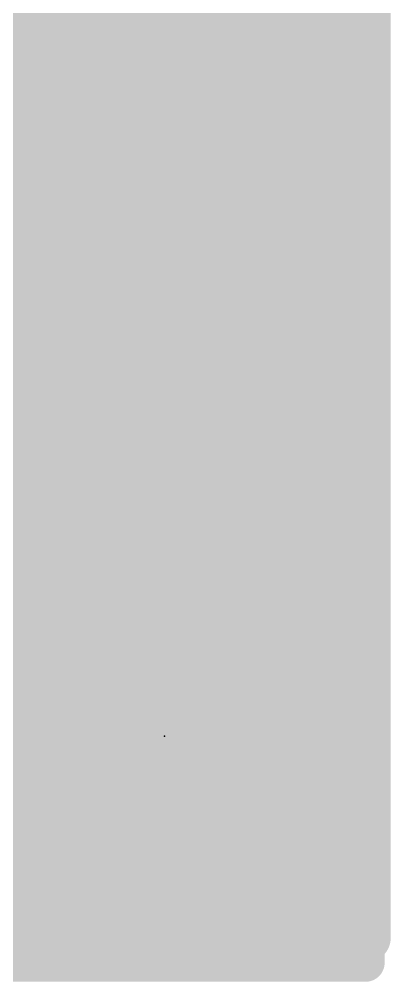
# Model space of a CAD drawing. Extents: x -74 to 33, y -13 to 31.
# Drawn here: x 19.84 to 21.717, y -0.223 to 4.636 of the extents above; entities that cross this region are included whole.
import ezdxf

# ---------------------------------------------------------------- set-up
doc = ezdxf.new("R2010")
doc.units = 0
for name, color, linetype in [('1', 12, 'CONTINUOUS'), ('16', 132, 'CONTINUOUS'), ('20', 53, 'CONTINUOUS'), ('23', 53, 'CONTINUOUS'), ('29', 253, 'CONTINUOUS'), ('42', 132, 'CONTINUOUS')]:
    doc.layers.add(name, color=color, linetype=linetype)

# ---------------------------------------------------------------- blocks, each defined once
blk = doc.blocks.new('PIE')
at = {"const_width": 0.5}
blk.add_lwpolyline([(0, -0.25, 1), (0, 0.25, 1), (0, -0.25)], format="xyb", dxfattribs=at)

msp = doc.modelspace()

# ---------------------------------------------------------------- linework, layer by layer
at = {"layer": '1', "const_width": 0.254}
for points in [[(21.59, 0), (21.59, 14.478)], [(11.176, 0), (21.59, 0)]]:
    msp.add_lwpolyline(points, dxfattribs=at)
at = {"layer": '1', "const_width": 0.127}
for points in [[(21.59, -0.0635, 1), (21.59, 0.0635)], [(21.5265, 0, 1), (21.6535, 0)]]:
    msp.add_lwpolyline(points, format="xyb", dxfattribs=at)
at = {"layer": '16', "const_width": 0.192}
for points in [[(21.59, 30.48), (21.59, 0)], [(21.59, 0), (0, 0)]]:
    msp.add_lwpolyline(points, dxfattribs=at)
at = {"layer": '16', "const_width": 0.096}
for points in [[(21.59, -0.048, 1), (21.59, 0.048)], [(21.542, 0, 1), (21.638, 0)]]:
    msp.add_lwpolyline(points, format="xyb", dxfattribs=at)
at = {"layer": '20', "const_width": 0.254}
for points in [[(21.59, 29.21), (21.59, 1.27)], [(1.27, 0), (20.32, 0)]]:
    msp.add_lwpolyline(points, dxfattribs=at)
at = {"layer": '20'}
for points, const_width in [([(20.32, 0, 0.4142), (21.59, 1.27)], 0.254), ([(21.6535, 1.27, 1), (21.5265, 1.27)], 0.127), ([(21.5265, 1.27, 1), (21.6535, 1.27)], 0.127), ([(20.32, 0.0635, 1), (20.32, -0.0635)], 0.127), ([(20.32, -0.0635, 1), (20.32, 0.0635)], 0.127)]:
    msp.add_lwpolyline(points, format="xyb", dxfattribs=dict(at, const_width=const_width))
at = {"layer": '23'}
msp.add_point((20.574, 1.016), dxfattribs=at)
at = {"layer": '42', "const_width": 0.192}
for points in [[(21.59, -0.127), (21.59, 30.353)], [(15.5771, 4.608), (21.59, 4.608)], [(15.5771, 4.416), (21.59, 4.416)], [(15.5771, 4.224), (21.59, 4.224)], [(15.5701, 4.032), (21.59, 4.032)], [(15.4962, 3.84), (21.59, 3.84)], [(15.4224, 3.648), (21.59, 3.648)], [(15.3485, 3.456), (21.59, 3.456)], [(15.2746, 3.264), (21.59, 3.264)], [(15.2008, 3.072), (21.59, 3.072)], [(15.1269, 2.88), (21.59, 2.88)], [(15.053, 2.688), (21.59, 2.688)], [(14.9792, 2.496), (21.59, 2.496)], [(14.9053, 2.304), (21.59, 2.304)], [(14.8314, 2.112), (21.59, 2.112)], [(14.7576, 1.92), (21.59, 1.92)], [(14.6837, 1.728), (21.59, 1.728)], [(14.6098, 1.536), (21.59, 1.536)], [(14.5359, 1.344), (21.59, 1.344)], [(14.4621, 1.152), (21.59, 1.152)], [(14.3882, 0.96), (21.59, 0.96)], [(14.3143, 0.768), (21.59, 0.768)], [(14.2405, 0.576), (21.59, 0.576)], [(14.1666, 0.384), (21.59, 0.384)], [(14.0927, 0.192), (21.59, 0.192)], [(14.0189, 0), (21.59, 0)], [(13.97, -0.127), (21.59, -0.127)]]:
    msp.add_lwpolyline(points, dxfattribs=at)
at = {"layer": '42', "const_width": 0.096}
for points in [[(21.59, 4.56, 1), (21.59, 4.656)], [(21.59, 4.368, 1), (21.59, 4.464)], [(21.59, 4.176, 1), (21.59, 4.272)], [(21.59, 3.984, 1), (21.59, 4.08)], [(21.59, 3.792, 1), (21.59, 3.888)], [(21.59, 3.6, 1), (21.59, 3.696)], [(21.59, 3.408, 1), (21.59, 3.504)], [(21.59, 3.216, 1), (21.59, 3.312)], [(21.59, 3.024, 1), (21.59, 3.12)], [(21.59, 2.832, 1), (21.59, 2.928)], [(21.59, 2.64, 1), (21.59, 2.736)], [(21.59, 2.448, 1), (21.59, 2.544)], [(21.59, 2.256, 1), (21.59, 2.352)], [(21.59, 2.064, 1), (21.59, 2.16)], [(21.59, 1.872, 1), (21.59, 1.968)], [(21.59, 1.68, 1), (21.59, 1.776)], [(21.59, 1.488, 1), (21.59, 1.584)], [(21.59, 1.296, 1), (21.59, 1.392)], [(21.59, 1.104, 1), (21.59, 1.2)], [(21.59, 0.912, 1), (21.59, 1.008)], [(21.59, 0.72, 1), (21.59, 0.816)], [(21.59, 0.528, 1), (21.59, 0.624)], [(21.59, 0.336, 1), (21.59, 0.432)], [(21.59, 0.144, 1), (21.59, 0.24)], [(21.59, -0.048, 1), (21.59, 0.048)], [(21.59, -0.175, 1), (21.59, -0.079)], [(21.542, -0.127, 1), (21.638, -0.127)]]:
    msp.add_lwpolyline(points, format="xyb", dxfattribs=at)

# ---------------------------------------------------------------- block references
at = {"layer": '1', "xscale": 0.635, "yscale": 0.635}
msp.add_blockref('PIE', (20.574, 1.016), dxfattribs=at)
at = {"layer": '29', "xscale": 0.8382, "yscale": 0.8382}
msp.add_blockref('PIE', (20.574, 1.016), dxfattribs=at)

doc.saveas('drawing.dxf')
